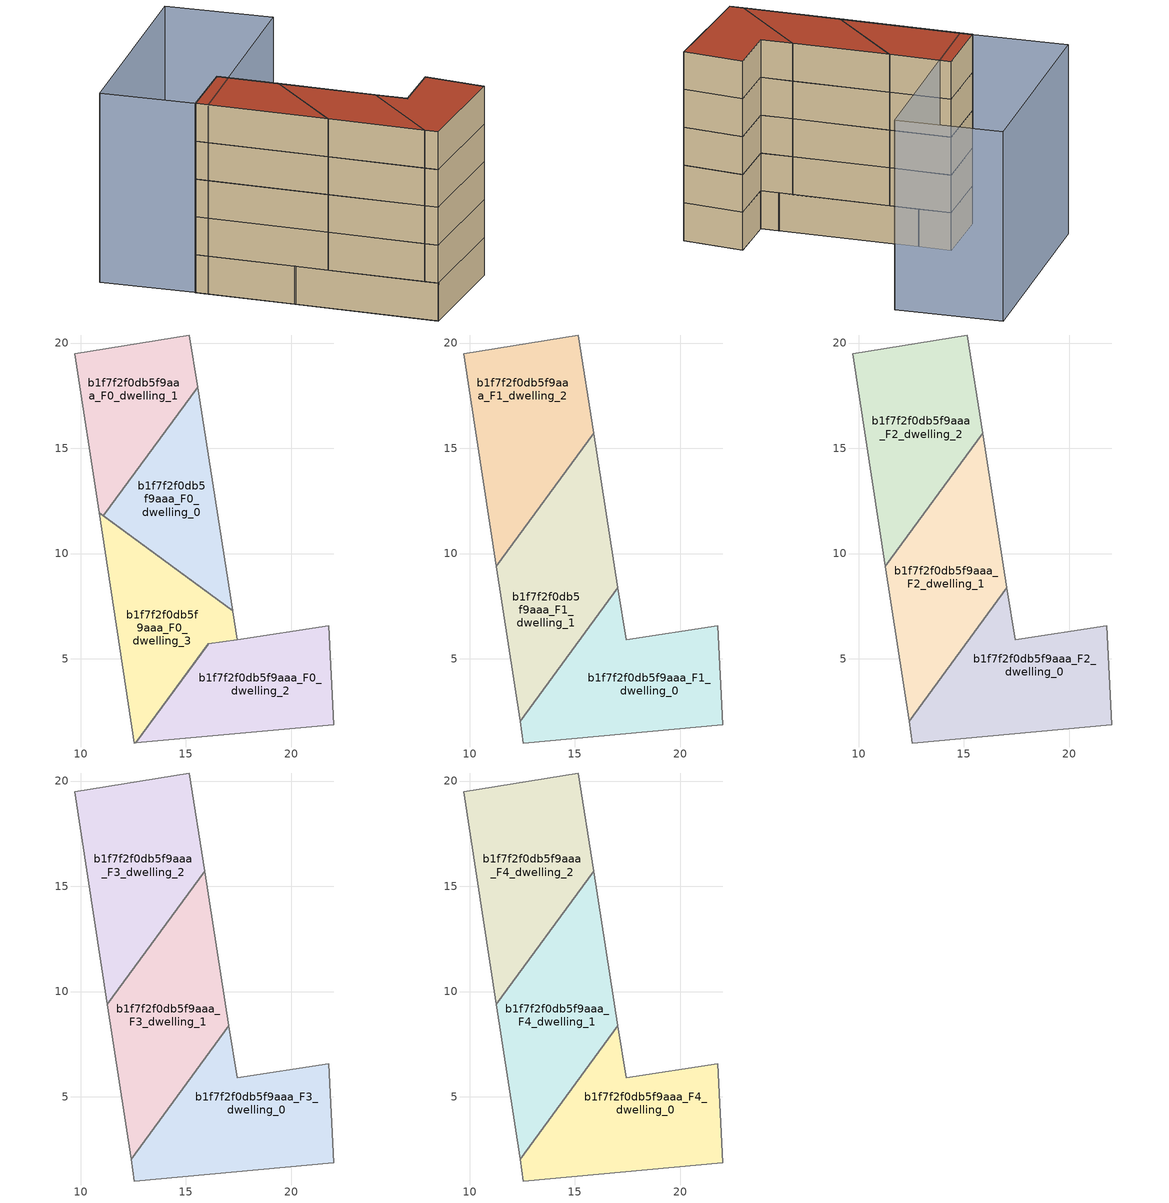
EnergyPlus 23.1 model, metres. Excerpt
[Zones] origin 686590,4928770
b1f7f2f0db5f9aaa_F0_dwelling_0
 floor ground (EU_floor_Construction): 17.22,7.28 15.56,17.91 11.07,11.8 z0
 wall adiabatic (EU_wall_Construction): 15.56,17.91 17.22,7.28 11.07,11.8 z0:3
 wall to b1f7f2f0db5f9aaa_F0_dwelling_1 (EU_wall_Construction): 11.07,11.8 15.56,17.91 z0:3
b1f7f2f0db5f9aaa_F0_dwelling_1
 floor ground (EU_floor_Construction): 11.07,11.8 15.56,17.91 15.17,20.38 9.72,19.49 10.88,11.94 z0
 wall adiabatic (EU_wall_Construction): 11.07,11.8 10.88,11.94 9.72,19.49 15.17,20.38 15.56,17.91 z0:3
b1f7f2f0db5f9aaa_F0_dwelling_2
 floor ground (EU_floor_Construction): 22.02,1.86 21.79,6.57 16.07,5.7 12.62,1.01 z0
 wall to b1f7f2f0db5f9aaa_F0_dwelling_3 (EU_wall_Construction): 16.07,5.71 17.43,5.91 z0:3
 wall adiabatic (EU_wall_Construction): 17.44,5.91 21.79,6.57 22.02,1.86 12.62,1.01 16.07,5.7 z0:3
b1f7f2f0db5f9aaa_F0_dwelling_3
 floor ground (EU_floor_Construction): 12.62,1.01 16.07,5.71 17.43,5.91 17.22,7.28 10.88,11.94 12.55,1 z0
 wall adiabatic (EU_wall_Construction): 17.22,7.27 17.43,5.91 / 16.07,5.71 12.62,1.01 12.55,1 10.88,11.94 17.22,7.28 z0:3
b1f7f2f0db5f9aaa_F1_dwelling_0
 floor to b1f7f2f0db5f9aaa_F0_dwelling_2 (EU_floor_Construction): 22.02,1.86 21.79,6.57 16.07,5.71 12.62,1.01 z3
 floor to b1f7f2f0db5f9aaa_F0_dwelling_3 (EU_floor_Construction): 12.62,1.01 16.07,5.71 17.43,5.91 17.22,7.27 16.59,7.74 12.4,2.03 12.55,1 z3
 floor to b1f7f2f0db5f9aaa_F0_dwelling_0 (EU_floor_Construction): 17.22,7.28 17.05,8.37 16.59,7.74 z3
 wall adiabatic (EU_wall_Construction): 17.05,8.37 17.43,5.91 21.79,6.57 22.02,1.86 12.55,1 12.4,2.03 z3:6
 wall to b1f7f2f0db5f9aaa_F1_dwelling_1 (EU_wall_Construction): 12.4,2.03 17.05,8.37 z3:6
b1f7f2f0db5f9aaa_F1_dwelling_1
 floor to b1f7f2f0db5f9aaa_F0_dwelling_0 (EU_floor_Construction): 16.59,7.74 17.05,8.37 15.9,15.71 12.35,10.86 z3
 floor to b1f7f2f0db5f9aaa_F0_dwelling_3 (EU_floor_Construction): 12.4,2.03 16.59,7.74 12.34,10.86 11.27,9.4 z3
 wall to b1f7f2f0db5f9aaa_F1_dwelling_2 (EU_wall_Construction): 11.27,9.4 15.9,15.71 z3:6
 wall adiabatic (EU_wall_Construction): 15.9,15.71 17.05,8.37 / 12.4,2.03 11.27,9.4 z3:6
b1f7f2f0db5f9aaa_F1_dwelling_2
 floor to b1f7f2f0db5f9aaa_F0_dwelling_1 (EU_floor_Construction): 11.07,11.8 15.56,17.91 15.17,20.38 9.72,19.49 10.88,11.94 z3
 floor to b1f7f2f0db5f9aaa_F0_dwelling_0 (EU_floor_Construction): 12.35,10.86 15.9,15.71 15.56,17.91 11.07,11.8 z3
 floor to b1f7f2f0db5f9aaa_F0_dwelling_3 (EU_floor_Construction): 11.27,9.4 12.34,10.86 10.88,11.94 z3
 wall adiabatic (EU_wall_Construction): 11.27,9.4 9.72,19.49 15.17,20.38 15.9,15.71 z3:6
b1f7f2f0db5f9aaa_F2_dwelling_0
 floor to b1f7f2f0db5f9aaa_F1_dwelling_0 (EU_floor_Construction): 22.02,1.86 21.79,6.57 17.43,5.91 17.05,8.37 12.4,2.03 12.55,1 z6
 wall adiabatic (EU_wall_Construction): 17.05,8.37 17.43,5.91 21.79,6.57 22.02,1.86 12.55,1 12.4,2.03 z6:9
 wall to b1f7f2f0db5f9aaa_F2_dwelling_1 (EU_wall_Construction): 12.4,2.03 17.05,8.37 z6:9
b1f7f2f0db5f9aaa_F2_dwelling_1
 floor to b1f7f2f0db5f9aaa_F1_dwelling_1 (EU_floor_Construction): 12.4,2.03 17.05,8.37 15.9,15.71 11.27,9.4 z6
 wall to b1f7f2f0db5f9aaa_F2_dwelling_2 (EU_wall_Construction): 11.27,9.4 15.9,15.71 z6:9
 wall adiabatic (EU_wall_Construction): 15.9,15.71 17.05,8.37 / 12.4,2.03 11.27,9.4 z6:9
b1f7f2f0db5f9aaa_F2_dwelling_2
 floor to b1f7f2f0db5f9aaa_F1_dwelling_2 (EU_floor_Construction): 11.27,9.4 15.9,15.71 15.17,20.38 9.72,19.49 z6
 wall adiabatic (EU_wall_Construction): 11.27,9.4 9.72,19.49 15.17,20.38 15.9,15.71 z6:9
b1f7f2f0db5f9aaa_F3_dwelling_0
 floor to b1f7f2f0db5f9aaa_F2_dwelling_0 (EU_floor_Construction): 22.02,1.86 21.79,6.57 17.43,5.91 17.05,8.37 12.4,2.03 12.55,1 z9
 wall adiabatic (EU_wall_Construction): 17.05,8.37 17.43,5.91 21.79,6.57 22.02,1.86 12.55,1 12.4,2.03 z9:12
 wall to b1f7f2f0db5f9aaa_F3_dwelling_1 (EU_wall_Construction): 12.4,2.03 17.05,8.37 z9:12
b1f7f2f0db5f9aaa_F3_dwelling_1
 floor to b1f7f2f0db5f9aaa_F2_dwelling_1 (EU_floor_Construction): 12.4,2.03 17.05,8.37 15.9,15.71 11.27,9.4 z9
 wall to b1f7f2f0db5f9aaa_F3_dwelling_2 (EU_wall_Construction): 11.27,9.4 15.9,15.71 z9:12
 wall adiabatic (EU_wall_Construction): 15.9,15.71 17.05,8.37 / 12.4,2.03 11.27,9.4 z9:12
b1f7f2f0db5f9aaa_F3_dwelling_2
 floor to b1f7f2f0db5f9aaa_F2_dwelling_2 (EU_floor_Construction): 11.27,9.4 15.9,15.71 15.17,20.38 9.72,19.49 z9
 wall adiabatic (EU_wall_Construction): 11.27,9.4 9.72,19.49 15.17,20.38 15.9,15.71 z9:12
b1f7f2f0db5f9aaa_F4_dwelling_0
 floor to b1f7f2f0db5f9aaa_F3_dwelling_0 (EU_floor_Construction): 22.02,1.86 21.79,6.57 17.43,5.91 17.05,8.37 12.4,2.03 12.55,1 z12
 wall adiabatic (EU_wall_Construction): 17.05,8.37 17.43,5.91 21.79,6.57 22.02,1.86 12.55,1 12.4,2.03 z12:15
 wall to b1f7f2f0db5f9aaa_F4_dwelling_1 (EU_wall_Construction): 12.4,2.03 17.05,8.37 z12:15
 roof outside (EU_roof_Construction): 21.79,6.57 22.02,1.86 12.55,1 12.4,2.03 17.05,8.37 17.43,5.91 z15
b1f7f2f0db5f9aaa_F4_dwelling_1
 floor to b1f7f2f0db5f9aaa_F3_dwelling_1 (EU_floor_Construction): 12.4,2.03 17.05,8.37 15.9,15.71 11.27,9.4 z12
 wall to b1f7f2f0db5f9aaa_F4_dwelling_2 (EU_wall_Construction): 11.27,9.4 15.9,15.71 z12:15
 wall adiabatic (EU_wall_Construction): 15.9,15.71 17.05,8.37 / 12.4,2.03 11.27,9.4 z12:15
 roof outside (EU_roof_Construction): 15.9,15.71 17.05,8.37 12.4,2.03 11.27,9.4 z15
b1f7f2f0db5f9aaa_F4_dwelling_2
 floor to b1f7f2f0db5f9aaa_F3_dwelling_2 (EU_floor_Construction): 11.27,9.4 15.9,15.71 15.17,20.38 9.72,19.49 z12
 wall adiabatic (EU_wall_Construction): 11.27,9.4 9.72,19.49 15.17,20.38 15.9,15.71 z12:15
 roof outside (EU_roof_Construction): 15.17,20.38 15.9,15.71 11.27,9.4 9.72,19.49 z15
shading: 27.29,21.67 9.9,18.53 / 9.9,18.53 8.42,26.67 / 8.42,26.67 25.81,29.82 / 25.81,29.82 27.29,21.67 z0:15
[Building]
EU S2 Campaign: North Axis=0; Terrain=City; Solar Distribution=FullExterior
[Site:Location]
Bologna: Latitude=44.5; Longitude=11.25; Time Zone=1; Elevation=37
[SizingPeriod:WeatherFileDays]
AnnualSizingPeriod: Begin Month=1; Begin Day of Month=1; End Month=12; End Day of Month=31; Day of Week for Start Day=Monday; Use Weather File Daylight Saving Period=No; Use Weather File Rain and Snow Indicators=No
[MATERIAL]
EU_InternalMass_Material: Roughness=MediumRough; Thickness=0.1; Conductivity=1; Density=1800; Specific Heat=900; Thermal Absorptance=0.9; Solar Absorptance=0.7; Visible Absorptance=0.7
[MATERIAL:NOMASS] Roughness=MediumRough; Thermal Absorptance=0.9; Solar Absorptance=0.7; Visible Absorptance=0.7
Name | Thermal Resistance
EU_wall_NoMass | 0.905828
EU_roof_NoMass | 0.37593
EU_floor_NoMass | 0.67114
[CONSTRUCTION]
EU_wall_Construction: EU_wall_NoMass
EU_roof_Construction: EU_roof_NoMass
EU_floor_Construction: EU_floor_NoMass
EU_InternalMass_Construction: EU_InternalMass_Material
[ZONE] Type=1; Multiplier=1; Ceiling Height=autocalculate; Floor Area=autocalculate; Part of Total Floor Area=Yes
Name | Volume
b1f7f2f0db5f9aaa_F0_dwelling_0 | 86.7554
b1f7f2f0db5f9aaa_F1_dwelling_0; b1f7f2f0db5f9aaa_F2_dwelling_0; b1f7f2f0db5f9aaa_F3_dwelling_0; b1f7f2f0db5f9aaa_F4_dwelling_0 | 123.947
b1f7f2f0db5f9aaa_F0_dwelling_1 | 86.7539
b1f7f2f0db5f9aaa_F1_dwelling_1; b1f7f2f0db5f9aaa_F2_dwelling_1; b1f7f2f0db5f9aaa_F3_dwelling_1; b1f7f2f0db5f9aaa_F4_dwelling_1 | 123.958
b1f7f2f0db5f9aaa_F0_dwelling_2 | 102.528
b1f7f2f0db5f9aaa_F1_dwelling_2; b1f7f2f0db5f9aaa_F2_dwelling_2; b1f7f2f0db5f9aaa_F3_dwelling_2; b1f7f2f0db5f9aaa_F4_dwelling_2 | 123.954
b1f7f2f0db5f9aaa_F0_dwelling_3 | 95.8052
[INTERNALMASS] Construction=EU_InternalMass_Construction
Name | Zone or ZoneList | Surface Area
b1f7f2f0db5f9aaa_F0_dwelling_0_EU_InternalMass | b1f7f2f0db5f9aaa_F0_dwelling_0 | 28.9183
b1f7f2f0db5f9aaa_F0_dwelling_1_EU_InternalMass | b1f7f2f0db5f9aaa_F0_dwelling_1 | 28.9181
b1f7f2f0db5f9aaa_F0_dwelling_2_EU_InternalMass | b1f7f2f0db5f9aaa_F0_dwelling_2 | 34.1852
b1f7f2f0db5f9aaa_F0_dwelling_3_EU_InternalMass | b1f7f2f0db5f9aaa_F0_dwelling_3 | 31.9355
b1f7f2f0db5f9aaa_F1_dwelling_0_EU_InternalMass | b1f7f2f0db5f9aaa_F1_dwelling_0 | 41.3158
b1f7f2f0db5f9aaa_F1_dwelling_1_EU_InternalMass | b1f7f2f0db5f9aaa_F1_dwelling_1 | 41.3193
b1f7f2f0db5f9aaa_F1_dwelling_2_EU_InternalMass | b1f7f2f0db5f9aaa_F1_dwelling_2 | 41.3182
b1f7f2f0db5f9aaa_F2_dwelling_0_EU_InternalMass | b1f7f2f0db5f9aaa_F2_dwelling_0 | 41.3158
b1f7f2f0db5f9aaa_F2_dwelling_1_EU_InternalMass | b1f7f2f0db5f9aaa_F2_dwelling_1 | 41.3193
b1f7f2f0db5f9aaa_F2_dwelling_2_EU_InternalMass | b1f7f2f0db5f9aaa_F2_dwelling_2 | 41.3182
b1f7f2f0db5f9aaa_F3_dwelling_0_EU_InternalMass | b1f7f2f0db5f9aaa_F3_dwelling_0 | 41.3158
b1f7f2f0db5f9aaa_F3_dwelling_1_EU_InternalMass | b1f7f2f0db5f9aaa_F3_dwelling_1 | 41.3193
b1f7f2f0db5f9aaa_F3_dwelling_2_EU_InternalMass | b1f7f2f0db5f9aaa_F3_dwelling_2 | 41.3182
b1f7f2f0db5f9aaa_F4_dwelling_0_EU_InternalMass | b1f7f2f0db5f9aaa_F4_dwelling_0 | 41.3158
b1f7f2f0db5f9aaa_F4_dwelling_1_EU_InternalMass | b1f7f2f0db5f9aaa_F4_dwelling_1 | 41.3193
b1f7f2f0db5f9aaa_F4_dwelling_2_EU_InternalMass | b1f7f2f0db5f9aaa_F4_dwelling_2 | 41.3182
[OTHEREQUIPMENT] Fuel Type=Electricity; Design Level Calculation Method=Watts/Area; Power per Zone Floor Area=1; Fraction Latent=0; Fraction Radiant=0; Fraction Lost=0; Carbon Dioxide Generation Rate=0; EndUse Subcategory=EU_Step8_InternalGains
Name | Zone or ZoneList or Space or SpaceList | Schedule
EU_Step8_InternalGain_b1f7f2f0db5f9aaa_F0_dwelling_0_f000 | b1f7f2f0db5f9aaa_F0_dwelling_0 | EU_Step8_GainSchedule_b1f7f2f0db5f9aaa_F0_dwelling_0_f000
EU_Step8_InternalGain_b1f7f2f0db5f9aaa_F0_dwelling_1_f000 | b1f7f2f0db5f9aaa_F0_dwelling_1 | EU_Step8_GainSchedule_b1f7f2f0db5f9aaa_F0_dwelling_1_f000
EU_Step8_InternalGain_b1f7f2f0db5f9aaa_F0_dwelling_2_f000 | b1f7f2f0db5f9aaa_F0_dwelling_2 | EU_Step8_GainSchedule_b1f7f2f0db5f9aaa_F0_dwelling_2_f000
EU_Step8_InternalGain_b1f7f2f0db5f9aaa_F0_dwelling_3_f000 | b1f7f2f0db5f9aaa_F0_dwelling_3 | EU_Step8_GainSchedule_b1f7f2f0db5f9aaa_F0_dwelling_3_f000
EU_Step8_InternalGain_b1f7f2f0db5f9aaa_F1_dwelling_0_f000 | b1f7f2f0db5f9aaa_F1_dwelling_0 | EU_Step8_GainSchedule_b1f7f2f0db5f9aaa_F1_dwelling_0_f000
EU_Step8_InternalGain_b1f7f2f0db5f9aaa_F1_dwelling_1_f000 | b1f7f2f0db5f9aaa_F1_dwelling_1 | EU_Step8_GainSchedule_b1f7f2f0db5f9aaa_F1_dwelling_1_f000
EU_Step8_InternalGain_b1f7f2f0db5f9aaa_F1_dwelling_2_f000 | b1f7f2f0db5f9aaa_F1_dwelling_2 | EU_Step8_GainSchedule_b1f7f2f0db5f9aaa_F1_dwelling_2_f000
EU_Step8_InternalGain_b1f7f2f0db5f9aaa_F2_dwelling_0_f000 | b1f7f2f0db5f9aaa_F2_dwelling_0 | EU_Step8_GainSchedule_b1f7f2f0db5f9aaa_F2_dwelling_0_f000
EU_Step8_InternalGain_b1f7f2f0db5f9aaa_F2_dwelling_1_f000 | b1f7f2f0db5f9aaa_F2_dwelling_1 | EU_Step8_GainSchedule_b1f7f2f0db5f9aaa_F2_dwelling_1_f000
EU_Step8_InternalGain_b1f7f2f0db5f9aaa_F2_dwelling_2_f000 | b1f7f2f0db5f9aaa_F2_dwelling_2 | EU_Step8_GainSchedule_b1f7f2f0db5f9aaa_F2_dwelling_2_f000
EU_Step8_InternalGain_b1f7f2f0db5f9aaa_F3_dwelling_0_f000 | b1f7f2f0db5f9aaa_F3_dwelling_0 | EU_Step8_GainSchedule_b1f7f2f0db5f9aaa_F3_dwelling_0_f000
EU_Step8_InternalGain_b1f7f2f0db5f9aaa_F3_dwelling_1_f000 | b1f7f2f0db5f9aaa_F3_dwelling_1 | EU_Step8_GainSchedule_b1f7f2f0db5f9aaa_F3_dwelling_1_f000
EU_Step8_InternalGain_b1f7f2f0db5f9aaa_F3_dwelling_2_f000 | b1f7f2f0db5f9aaa_F3_dwelling_2 | EU_Step8_GainSchedule_b1f7f2f0db5f9aaa_F3_dwelling_2_f000
EU_Step8_InternalGain_b1f7f2f0db5f9aaa_F4_dwelling_0_f000 | b1f7f2f0db5f9aaa_F4_dwelling_0 | EU_Step8_GainSchedule_b1f7f2f0db5f9aaa_F4_dwelling_0_f000
EU_Step8_InternalGain_b1f7f2f0db5f9aaa_F4_dwelling_1_f000 | b1f7f2f0db5f9aaa_F4_dwelling_1 | EU_Step8_GainSchedule_b1f7f2f0db5f9aaa_F4_dwelling_1_f000
EU_Step8_InternalGain_b1f7f2f0db5f9aaa_F4_dwelling_2_f000 | b1f7f2f0db5f9aaa_F4_dwelling_2 | EU_Step8_GainSchedule_b1f7f2f0db5f9aaa_F4_dwelling_2_f000
[ZONEVENTILATION:DESIGNFLOWRATE] Schedule=EU_AlwaysOn; Design Flow Rate Calculation Method=AirChanges/Hour; Air Changes per Hour=0.73129; Ventilation Type=Natural; Fan Pressure Rise=0; Fan Total Efficiency=1; Constant Term Coefficient=1; Temperature Term Coefficient=0; Velocity Term Coefficient=0; Velocity Squared Term Coefficient=0; Minimum Indoor Temperature=-100; Maximum Indoor Temperature=100; Delta Temperature=-100; Minimum Outdoor Temperature=-100; Maximum Outdoor Temperature=100; Maximum Wind Speed=40
Name | Zone or ZoneList or Space or SpaceList
EU_ConstantAir_b1f7f2f0db5f9aaa_F0_dwelling_0 | b1f7f2f0db5f9aaa_F0_dwelling_0
EU_ConstantAir_b1f7f2f0db5f9aaa_F0_dwelling_1 | b1f7f2f0db5f9aaa_F0_dwelling_1
EU_ConstantAir_b1f7f2f0db5f9aaa_F0_dwelling_2 | b1f7f2f0db5f9aaa_F0_dwelling_2
EU_ConstantAir_b1f7f2f0db5f9aaa_F0_dwelling_3 | b1f7f2f0db5f9aaa_F0_dwelling_3
EU_ConstantAir_b1f7f2f0db5f9aaa_F1_dwelling_0 | b1f7f2f0db5f9aaa_F1_dwelling_0
EU_ConstantAir_b1f7f2f0db5f9aaa_F1_dwelling_1 | b1f7f2f0db5f9aaa_F1_dwelling_1
EU_ConstantAir_b1f7f2f0db5f9aaa_F1_dwelling_2 | b1f7f2f0db5f9aaa_F1_dwelling_2
EU_ConstantAir_b1f7f2f0db5f9aaa_F2_dwelling_0 | b1f7f2f0db5f9aaa_F2_dwelling_0
EU_ConstantAir_b1f7f2f0db5f9aaa_F2_dwelling_1 | b1f7f2f0db5f9aaa_F2_dwelling_1
EU_ConstantAir_b1f7f2f0db5f9aaa_F2_dwelling_2 | b1f7f2f0db5f9aaa_F2_dwelling_2
EU_ConstantAir_b1f7f2f0db5f9aaa_F3_dwelling_0 | b1f7f2f0db5f9aaa_F3_dwelling_0
EU_ConstantAir_b1f7f2f0db5f9aaa_F3_dwelling_1 | b1f7f2f0db5f9aaa_F3_dwelling_1
EU_ConstantAir_b1f7f2f0db5f9aaa_F3_dwelling_2 | b1f7f2f0db5f9aaa_F3_dwelling_2
EU_ConstantAir_b1f7f2f0db5f9aaa_F4_dwelling_0 | b1f7f2f0db5f9aaa_F4_dwelling_0
EU_ConstantAir_b1f7f2f0db5f9aaa_F4_dwelling_1 | b1f7f2f0db5f9aaa_F4_dwelling_1
EU_ConstantAir_b1f7f2f0db5f9aaa_F4_dwelling_2 | b1f7f2f0db5f9aaa_F4_dwelling_2
[HVACTEMPLATE:THERMOSTAT] Constant Heating Setpoint=20; Constant Cooling Setpoint=50
EU_HeatOnly_b1f7f2f0db5f9aaa_F0_dwelling_0; EU_HeatOnly_b1f7f2f0db5f9aaa_F0_dwelling_1; EU_HeatOnly_b1f7f2f0db5f9aaa_F0_dwelling_2; EU_HeatOnly_b1f7f2f0db5f9aaa_F0_dwelling_3; EU_HeatOnly_b1f7f2f0db5f9aaa_F1_dwelling_0; EU_HeatOnly_b1f7f2f0db5f9aaa_F1_dwelling_1; EU_HeatOnly_b1f7f2f0db5f9aaa_F1_dwelling_2; EU_HeatOnly_b1f7f2f0db5f9aaa_F2_dwelling_0; EU_HeatOnly_b1f7f2f0db5f9aaa_F2_dwelling_1; EU_HeatOnly_b1f7f2f0db5f9aaa_F2_dwelling_2; EU_HeatOnly_b1f7f2f0db5f9aaa_F3_dwelling_0; EU_HeatOnly_b1f7f2f0db5f9aaa_F3_dwelling_1; EU_HeatOnly_b1f7f2f0db5f9aaa_F3_dwelling_2; EU_HeatOnly_b1f7f2f0db5f9aaa_F4_dwelling_0; EU_HeatOnly_b1f7f2f0db5f9aaa_F4_dwelling_1; EU_HeatOnly_b1f7f2f0db5f9aaa_F4_dwelling_2
[HVACTEMPLATE:ZONE:IDEALLOADSAIRSYSTEM] System Availability Schedule=EU_AlwaysOn; Maximum Heating Supply Air Temperature=50; Minimum Cooling Supply Air Temperature=13; Maximum Heating Supply Air Humidity Ratio=0.0156; Minimum Cooling Supply Air Humidity Ratio=0.0077; Heating Limit=NoLimit; Cooling Limit=NoLimit; Heating Availability Schedule=EU_AlwaysOn; Cooling Availability Schedule=EU_CoolingOff; Dehumidification Control Type=ConstantSensibleHeatRatio; Cooling Sensible Heat Ratio=0.7; Dehumidification Setpoint=60; Humidification Control Type=None; Humidification Setpoint=30; Outdoor Air Method=None; Outdoor Air Flow Rate per Person=0.00944; Outdoor Air Flow Rate per Zone Floor Area=0; Outdoor Air Flow Rate per Zone=0; Demand Controlled Ventilation Type=None; Outdoor Air Economizer Type=NoEconomizer; Heat Recovery Type=None; Sensible Heat Recovery Effectiveness=0.7; Latent Heat Recovery Effectiveness=0.65
Name | Template Thermostat
b1f7f2f0db5f9aaa_F0_dwelling_0 | EU_HeatOnly_b1f7f2f0db5f9aaa_F0_dwelling_0
b1f7f2f0db5f9aaa_F0_dwelling_1 | EU_HeatOnly_b1f7f2f0db5f9aaa_F0_dwelling_1
b1f7f2f0db5f9aaa_F0_dwelling_2 | EU_HeatOnly_b1f7f2f0db5f9aaa_F0_dwelling_2
b1f7f2f0db5f9aaa_F0_dwelling_3 | EU_HeatOnly_b1f7f2f0db5f9aaa_F0_dwelling_3
b1f7f2f0db5f9aaa_F1_dwelling_0 | EU_HeatOnly_b1f7f2f0db5f9aaa_F1_dwelling_0
b1f7f2f0db5f9aaa_F1_dwelling_1 | EU_HeatOnly_b1f7f2f0db5f9aaa_F1_dwelling_1
b1f7f2f0db5f9aaa_F1_dwelling_2 | EU_HeatOnly_b1f7f2f0db5f9aaa_F1_dwelling_2
b1f7f2f0db5f9aaa_F2_dwelling_0 | EU_HeatOnly_b1f7f2f0db5f9aaa_F2_dwelling_0
b1f7f2f0db5f9aaa_F2_dwelling_1 | EU_HeatOnly_b1f7f2f0db5f9aaa_F2_dwelling_1
b1f7f2f0db5f9aaa_F2_dwelling_2 | EU_HeatOnly_b1f7f2f0db5f9aaa_F2_dwelling_2
b1f7f2f0db5f9aaa_F3_dwelling_0 | EU_HeatOnly_b1f7f2f0db5f9aaa_F3_dwelling_0
b1f7f2f0db5f9aaa_F3_dwelling_1 | EU_HeatOnly_b1f7f2f0db5f9aaa_F3_dwelling_1
b1f7f2f0db5f9aaa_F3_dwelling_2 | EU_HeatOnly_b1f7f2f0db5f9aaa_F3_dwelling_2
b1f7f2f0db5f9aaa_F4_dwelling_0 | EU_HeatOnly_b1f7f2f0db5f9aaa_F4_dwelling_0
b1f7f2f0db5f9aaa_F4_dwelling_1 | EU_HeatOnly_b1f7f2f0db5f9aaa_F4_dwelling_1
b1f7f2f0db5f9aaa_F4_dwelling_2 | EU_HeatOnly_b1f7f2f0db5f9aaa_F4_dwelling_2
[SIZING:ZONE] Zone Cooling Design Supply Air Temperature Input Method=SupplyAirTemperature; Zone Cooling Design Supply Air Temperature=13; Zone Heating Design Supply Air Temperature Input Method=SupplyAirTemperature; Zone Heating Design Supply Air Temperature=50; Zone Cooling Design Supply Air Humidity Ratio=0.008; Zone Heating Design Supply Air Humidity Ratio=0.008; Cooling Design Air Flow Method=DesignDay; Cooling Design Air Flow Rate=0; Cooling Minimum Air Flow per Zone Floor Area=0.000762; Cooling Minimum Air Flow=0; Cooling Minimum Air Flow Fraction=0.2; Heating Design Air Flow Method=DesignDay; Heating Design Air Flow Rate=0; Heating Maximum Air Flow per Zone Floor Area=0.002032; Heating Maximum Air Flow=0.141576; Heating Maximum Air Flow Fraction=0.3; Account for Dedicated Outdoor Air System=No; Dedicated Outdoor Air System Control Strategy=NeutralSupplyAir; Dedicated Outdoor Air Low Setpoint Temperature for Design=autosize; Dedicated Outdoor Air High Setpoint Temperature for Design=autosize; Zone Load Sizing Method=Sensible Load Only No Latent Load; Zone Latent Cooling Design Supply Air Humidity Ratio Input Method=HumidityRatioDifference; Zone Cooling Design Supply Air Humidity Ratio Difference=0.005; Zone Latent Heating Design Supply Air Humidity Ratio Input Method=HumidityRatioDifference; Zone Humidification Design Supply Air Humidity Ratio Difference=0.005
b1f7f2f0db5f9aaa_F0_dwelling_0; b1f7f2f0db5f9aaa_F0_dwelling_1; b1f7f2f0db5f9aaa_F0_dwelling_2; b1f7f2f0db5f9aaa_F0_dwelling_3; b1f7f2f0db5f9aaa_F1_dwelling_0; b1f7f2f0db5f9aaa_F1_dwelling_1; b1f7f2f0db5f9aaa_F1_dwelling_2; b1f7f2f0db5f9aaa_F2_dwelling_0; b1f7f2f0db5f9aaa_F2_dwelling_1; b1f7f2f0db5f9aaa_F2_dwelling_2; b1f7f2f0db5f9aaa_F3_dwelling_0; b1f7f2f0db5f9aaa_F3_dwelling_1; b1f7f2f0db5f9aaa_F3_dwelling_2; b1f7f2f0db5f9aaa_F4_dwelling_0; b1f7f2f0db5f9aaa_F4_dwelling_1; b1f7f2f0db5f9aaa_F4_dwelling_2
[SCHEDULE:CONSTANT]
Name | Hourly Value
EU_AlwaysOn | 1
EU_CoolingOff | 0
[SCHEDULE:FILE] Column Number=1; Rows to Skip at Top=0; Number of Hours of Data=8760; Column Separator=Comma; Interpolate to Timestep=No; Minutes per Item=60; Adjust Schedule for Daylight Savings=Yes
Name | File
EU_Step8_GainSchedule_b1f7f2f0db5f9aaa_F0_dwelling_0_f000 | ../../schedules/b1f7f2f0db5f9aaa/b1f7f2f0db5f9aaa_F0_dwelling_0_f000_gain.csv
EU_Step8_GainSchedule_b1f7f2f0db5f9aaa_F0_dwelling_1_f000 | ../../schedules/b1f7f2f0db5f9aaa/b1f7f2f0db5f9aaa_F0_dwelling_1_f000_gain.csv
EU_Step8_GainSchedule_b1f7f2f0db5f9aaa_F0_dwelling_2_f000 | ../../schedules/b1f7f2f0db5f9aaa/b1f7f2f0db5f9aaa_F0_dwelling_2_f000_gain.csv
EU_Step8_GainSchedule_b1f7f2f0db5f9aaa_F0_dwelling_3_f000 | ../../schedules/b1f7f2f0db5f9aaa/b1f7f2f0db5f9aaa_F0_dwelling_3_f000_gain.csv
EU_Step8_GainSchedule_b1f7f2f0db5f9aaa_F1_dwelling_0_f000 | ../../schedules/b1f7f2f0db5f9aaa/b1f7f2f0db5f9aaa_F1_dwelling_0_f000_gain.csv
EU_Step8_GainSchedule_b1f7f2f0db5f9aaa_F1_dwelling_1_f000 | ../../schedules/b1f7f2f0db5f9aaa/b1f7f2f0db5f9aaa_F1_dwelling_1_f000_gain.csv
EU_Step8_GainSchedule_b1f7f2f0db5f9aaa_F1_dwelling_2_f000 | ../../schedules/b1f7f2f0db5f9aaa/b1f7f2f0db5f9aaa_F1_dwelling_2_f000_gain.csv
EU_Step8_GainSchedule_b1f7f2f0db5f9aaa_F2_dwelling_0_f000 | ../../schedules/b1f7f2f0db5f9aaa/b1f7f2f0db5f9aaa_F2_dwelling_0_f000_gain.csv
EU_Step8_GainSchedule_b1f7f2f0db5f9aaa_F2_dwelling_1_f000 | ../../schedules/b1f7f2f0db5f9aaa/b1f7f2f0db5f9aaa_F2_dwelling_1_f000_gain.csv
EU_Step8_GainSchedule_b1f7f2f0db5f9aaa_F2_dwelling_2_f000 | ../../schedules/b1f7f2f0db5f9aaa/b1f7f2f0db5f9aaa_F2_dwelling_2_f000_gain.csv
EU_Step8_GainSchedule_b1f7f2f0db5f9aaa_F3_dwelling_0_f000 | ../../schedules/b1f7f2f0db5f9aaa/b1f7f2f0db5f9aaa_F3_dwelling_0_f000_gain.csv
EU_Step8_GainSchedule_b1f7f2f0db5f9aaa_F3_dwelling_1_f000 | ../../schedules/b1f7f2f0db5f9aaa/b1f7f2f0db5f9aaa_F3_dwelling_1_f000_gain.csv
EU_Step8_GainSchedule_b1f7f2f0db5f9aaa_F3_dwelling_2_f000 | ../../schedules/b1f7f2f0db5f9aaa/b1f7f2f0db5f9aaa_F3_dwelling_2_f000_gain.csv
EU_Step8_GainSchedule_b1f7f2f0db5f9aaa_F4_dwelling_0_f000 | ../../schedules/b1f7f2f0db5f9aaa/b1f7f2f0db5f9aaa_F4_dwelling_0_f000_gain.csv
EU_Step8_GainSchedule_b1f7f2f0db5f9aaa_F4_dwelling_1_f000 | ../../schedules/b1f7f2f0db5f9aaa/b1f7f2f0db5f9aaa_F4_dwelling_1_f000_gain.csv
EU_Step8_GainSchedule_b1f7f2f0db5f9aaa_F4_dwelling_2_f000 | ../../schedules/b1f7f2f0db5f9aaa/b1f7f2f0db5f9aaa_F4_dwelling_2_f000_gain.csv
